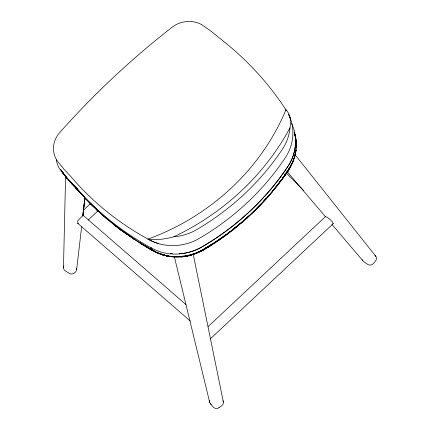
<?xml version="1.0" encoding="UTF-8"?>
<svg xmlns="http://www.w3.org/2000/svg" width="430" height="430" viewBox="0 0 430 430"><rect width="100%" height="100%" fill="white"/><g stroke="black" fill="none" stroke-linecap="round" stroke-linejoin="round"><path stroke-width="0.64" d="M296.06 148.113L296.275 146.055C296.082 163.841 283.198 177.654 272.776 190.748L272.41 191.189C258.93 207.314 243.455 221.762 226.519 234.21L215.408 241.939L201.24 250.62C199.257 253.152 193.602 254.06 190.307 255.355C186.615 255.931 181.67 257.866 178.332 256.613C164.201 257.785 151.591 250.62 140.201 243.133L140.035 242.816L151.924 249.948C159.718 255.022 169.812 257.328 178.606 257.075M63.479 267.729L65.591 176.171M186.507 255.947L186.437 256.258L186.228 255.791L178.332 256.613M82.813 215.935L84.78 198.633M84.834 198.526L82.834 215.855L84.946 198.063M282.591 177.918L283.015 177.896L287.933 171.086L293.265 160.659M76.647 269.529L81.619 226.911M82.963 215.387L77.561 221.068L77.884 223.347L78.459 223.756M295.448 153.849L295.41 153.44L294.378 157.831L296.001 149.758L295.448 153.849L293.163 161.374L291.33 165.039L291.642 164.824L291.733 164.136L287.933 171.086M294.679 156.439L294.534 157.482L294.491 157.084M198.725 252.044L201.041 250.937L201.326 251.131L204.465 249.33L211.56 244.987L211.506 244.46C202.852 250.604 193.199 255.823 182.422 256.683L182.293 256.355M147.974 239.139C156.644 240.349 165.469 239.042 173.86 236.774A49.45 45.585 -17.8 0 0 197.778 228.97A253.179 233.393 -17.8 0 0 281.666 150.333A49.45 45.585 -17.8 0 0 289.965 127.936C291.142 121.744 290.653 114.471 285.971 109.774A230.141 212.162 -17.8 0 1 147.974 239.139L152.892 241.633L158.192 243.547A49.45 45.585 -17.8 0 0 200.563 237.629A253.173 233.393 -17.8 0 0 284.445 158.993A49.45 45.585 -17.8 0 0 290.702 119.33L288.648 114.369M295.286 154.22L296.039 150.172M226.519 234.21L226.551 234.753L219.15 239.994L201.326 251.131C217.956 241.66 233.388 230.104 247.61 217.413L247.546 217.059M233.737 228.722L233.759 229.276L226.551 234.753L226.11 234.662M255.49 209.555L254.108 211.474L247.546 217.628L233.759 229.276L233.286 229.206L236.274 226.771M293.034 161.035L294.039 158.111M294.297 132.134L295.437 136.38L295.845 140.793M296.152 141.357L296.259 142.787L295.845 138.686L296.146 146.888M278.065 184.61L272.125 191.914L277.963 184.862L278.011 184.239C282.451 178.321 287.632 172.763 290.761 166.007M293.163 161.374L293.308 161.051L289.831 168.162L277.963 184.862M291.029 165.588L287.89 171.129L283.015 177.896L285.504 174.042M286.213 172.941L287.278 171.291L287.923 171.102L289.906 167.501L283.397 177.493L277.699 184.991M287.982 170.463L283.343 177.122L283.284 177.751L288.036 170.834M283.015 177.896L289.831 168.162M279.183 182.465L279.941 181.455M288.783 169.323L289.535 168.34L289.078 168.409M278.011 184.239L272.776 190.748L272.373 191.796L266.53 198.552L254.108 211.474L253.544 211.485M267.987 196.22L269.234 194.779M265.912 198.622L266.294 198.655L272.469 191.554L272.41 191.189M167.501 255.737L166.969 256.043L166.603 255.576L162.825 254.63L162.975 254.936L170.463 256.226L170.801 256.688L171.242 256.366M263.746 200.955L265.477 199.09M257.145 207.867L259.849 205.153L260.209 205.201L266.622 198.316L266.562 197.95M245.078 219.3L247.341 217.693L254.184 211.254L260.462 204.524L260.209 205.201M253.893 211.555L266.622 198.316L266.294 198.655M295.523 150.919L295.878 150.565M240.257 223.519L240.757 223.562L240.746 223.003C226.82 235.033 211.737 246.422 194.634 253.528C187.77 257.538 178.498 257.006 170.613 256.554L174.859 256.968L174.381 256.57M233.807 229.072L236.296 226.68M83.64 209.937L90.504 203.503M88.155 220.052L98.443 210.41M247.008 217.612L248.879 215.86M208.179 326.542L325.698 216.376M210.243 338.953L333.637 223.283M240.569 223.616L247.61 217.413L247.341 217.693M151.086 247.476C151.967 251.873 160.094 254.082 163.846 254.818M227.647 233.49L230.211 231.544M194.564 253.764L197.564 252.598C207.179 248.384 217.193 241.058 226.051 234.554L226.594 234.56M219.058 407.645L221.703 405.737A4.289 3.934 -13.1 0 0 222.96 400.781M219.273 239.505L220.848 238.387M223.482 236.522L225.062 235.403M212.812 243.783L217.666 240.585M204.395 248.814L204.449 249.352L201.229 251.12L211.56 244.987M205.234 248.545L206.314 247.874M210.098 245.514L211.431 245.003L205.271 248.567M211.587 244.804L201.331 250.959M201.229 251.12L204.336 249.346M157.079 252.507L167.222 255.99L160.277 254.13L160.868 254.001M158.116 252.878L152.123 250.142L146.813 246.868M180.777 256.619L182.691 256.495L182.53 256.817L194.634 253.528M186.346 256.124L189.431 255.103L190.297 255.404L190.27 255.114M182.422 256.683L184.099 256.135M190.888 254.925L192.737 254.367M141.212 243.256L140.459 243.31L133.558 238.897L114.289 224.831L127.318 234.673L128.113 234.646M184.599 256.221L185.868 256.038M109.537 220.445L108.398 220.23L91.16 204.508L71.203 183.008L76.293 188.437L77.104 188.7M103.646 215.382L102.49 215.145L96.739 209.904L85.747 198.966M154.053 250.986L155.079 251.69L152.456 250.276L152.978 250.281M163.228 255.103C162.959 254.528 166.883 256.441 168.001 255.845M75.728 186.975L76.26 188.404L77.201 188.695M152.118 250.131L152.881 250.298M151.355 249.416L147.227 247.363L152.682 250.292L140.201 243.133L154.757 251.657L146.979 247.185L152.311 250.228M172.505 256.479L173.768 256.592M127.672 234.732L120.685 229.905L134.165 239.128L128.215 235.097M72.267 183.669L71.412 183.368L66.731 177.972L61.458 170.796M166.765 255.904L171.011 256.624M115.17 225.519L114.466 225.148L121.325 230.157M62.226 172.15L66.731 177.972L62.205 172.091L66.731 177.972L67.607 178.305M163.706 254.936L165.604 255.339M97.433 210.2L96.739 209.904L108.682 220.429M94.181 207.061L90.735 203.944M159.912 253.662L163.422 255.092L167.222 255.99M76.18 188.292L84.28 196.913M163.422 255.092L166.969 256.043M160.551 254.141L163.513 255.06L161.927 254.42M333.035 223.519C332.971 221.498 327.354 216.688 325.386 216.65M160.062 253.969L162.997 254.958M158.192 243.547L152.376 241.407L146.958 238.521A299.076 275.705 -17.8 0 1 71.052 176.762L63.753 168.969L57.104 160.68A25.736 23.72 -17.8 0 1 59.657 132.644A813.528 749.963 -17.8 0 1 172.054 27.278A25.736 23.72 -17.8 0 1 202.003 24.843L210.877 31.057L219.214 37.878A330.917 305.058 -17.8 0 1 285.31 108.817L286.342 110.505M62.436 172.468L61.506 170.877L66.731 177.972M140.201 243.133L142.244 244.165M218.746 239.875L219.15 239.994L219.106 239.456M152.618 250.292L140.798 243.353L126.877 234.167M153.161 250.572L155.079 251.69L153.429 250.642M133.816 239.08L133.386 238.58M114.466 225.148L120.959 230.093M102.49 215.145L115.116 225.411M114.745 225.347L108.226 219.907M105.624 217.542L107.097 218.811M82.533 214.79L186.029 304.628M77.631 223.24L190.253 321.006M97.911 210.635L99.341 211.942M102.775 215.349L85.565 198.638M96.562 209.582L98.567 211.442M76.54 188.238L71.772 183.588L66.516 177.606M286.084 172.817L303.596 190.436M71.412 183.368L76.61 188.636M90.058 202.971L91.859 204.814M71.203 183.008L76.637 188.646M77.83 189.974L81.227 193.602L76.954 188.7M76.26 188.404L80.813 193.495L76.083 188.082L76.293 188.437M76.846 188.689L81.227 193.602M76.363 188.496L80.813 193.495M331.998 224.455L363.296 261.268L367.532 264.326A4.289 3.988 -22.2 0 0 373.487 263.45L375.557 260.945A4.203 3.902 -22.2 0 0 374.906 255.404M76.083 188.082L80.507 193.274M287.089 171.586L325.085 216.301M209.625 400.282A4.354 3.988 -13.1 0 0 210.275 403.437L211.108 404.474M295.152 154.848L375.874 256.393M67.096 178.203L61.511 170.817M210.275 403.442L213.173 407.011A4.203 3.854 -13.1 0 0 219.064 407.656M60.974 169.968L61.2 170.345L60.727 169.409M285.971 109.774L286.643 110.924M61.898 171.145L62.807 172.704M90.977 204.185L91.16 204.508M288.654 114.487L290.702 119.33M291.637 123.582L293.427 127.817A49.45 45.585 -17.8 0 1 287.17 167.48A253.173 233.393 -17.8 0 1 203.288 246.116A49.45 45.585 -17.8 0 1 160.917 252.034L155.096 249.889L149.683 247.008A299.076 275.705 -17.8 0 1 73.777 185.244L66.478 177.456L59.829 169.162A25.736 23.72 -17.8 0 1 56.368 159.949M294.733 134.268L295.437 136.38L296.259 142.787M190.119 254.931L190.232 255.259M193.93 253.775L194.037 254.108L197.65 252.335L197.746 252.673M294.367 132.574L295.883 139.126M294.846 134.343L295.184 135.52L294.846 134.327M174.392 256.866L209.689 402.324M193.167 254.023L223.385 402.071M295.141 136.595L295.372 137.793M254.119 210.893L254.184 211.254M296.222 142.351L296.313 146.474M76.615 268.508A4.198 3.87 -17.8 0 1 75.873 271.47L75.271 272.255A4.279 3.945 -17.8 0 1 69.359 273.373L65.236 270.819A4.209 3.881 -17.8 0 1 63.925 265.928M179.014 253.775A48.509 44.72 -17.8 0 0 203.508 246.046A252.238 232.528 -17.8 0 0 287.095 167.689A48.509 44.72 -17.8 0 0 295.136 146.786M172.425 253.738A48.509 44.72 -17.8 0 1 170.42 253.555M294.781 134.843A48.509 44.72 -17.8 0 1 294.98 136.084M295.265 138.584A48.509 44.72 -17.8 0 1 295.26 145.523M362.893 260.795A4.182 3.881 -22.2 0 1 362.339 259.688M289.965 127.936A248.481 229.066 -17.8 0 1 173.86 236.774M206.292 247.852L205.201 248.518L206.276 247.836M204.116 249.185L201.552 250.647L204.148 249.217"/></g></svg>
